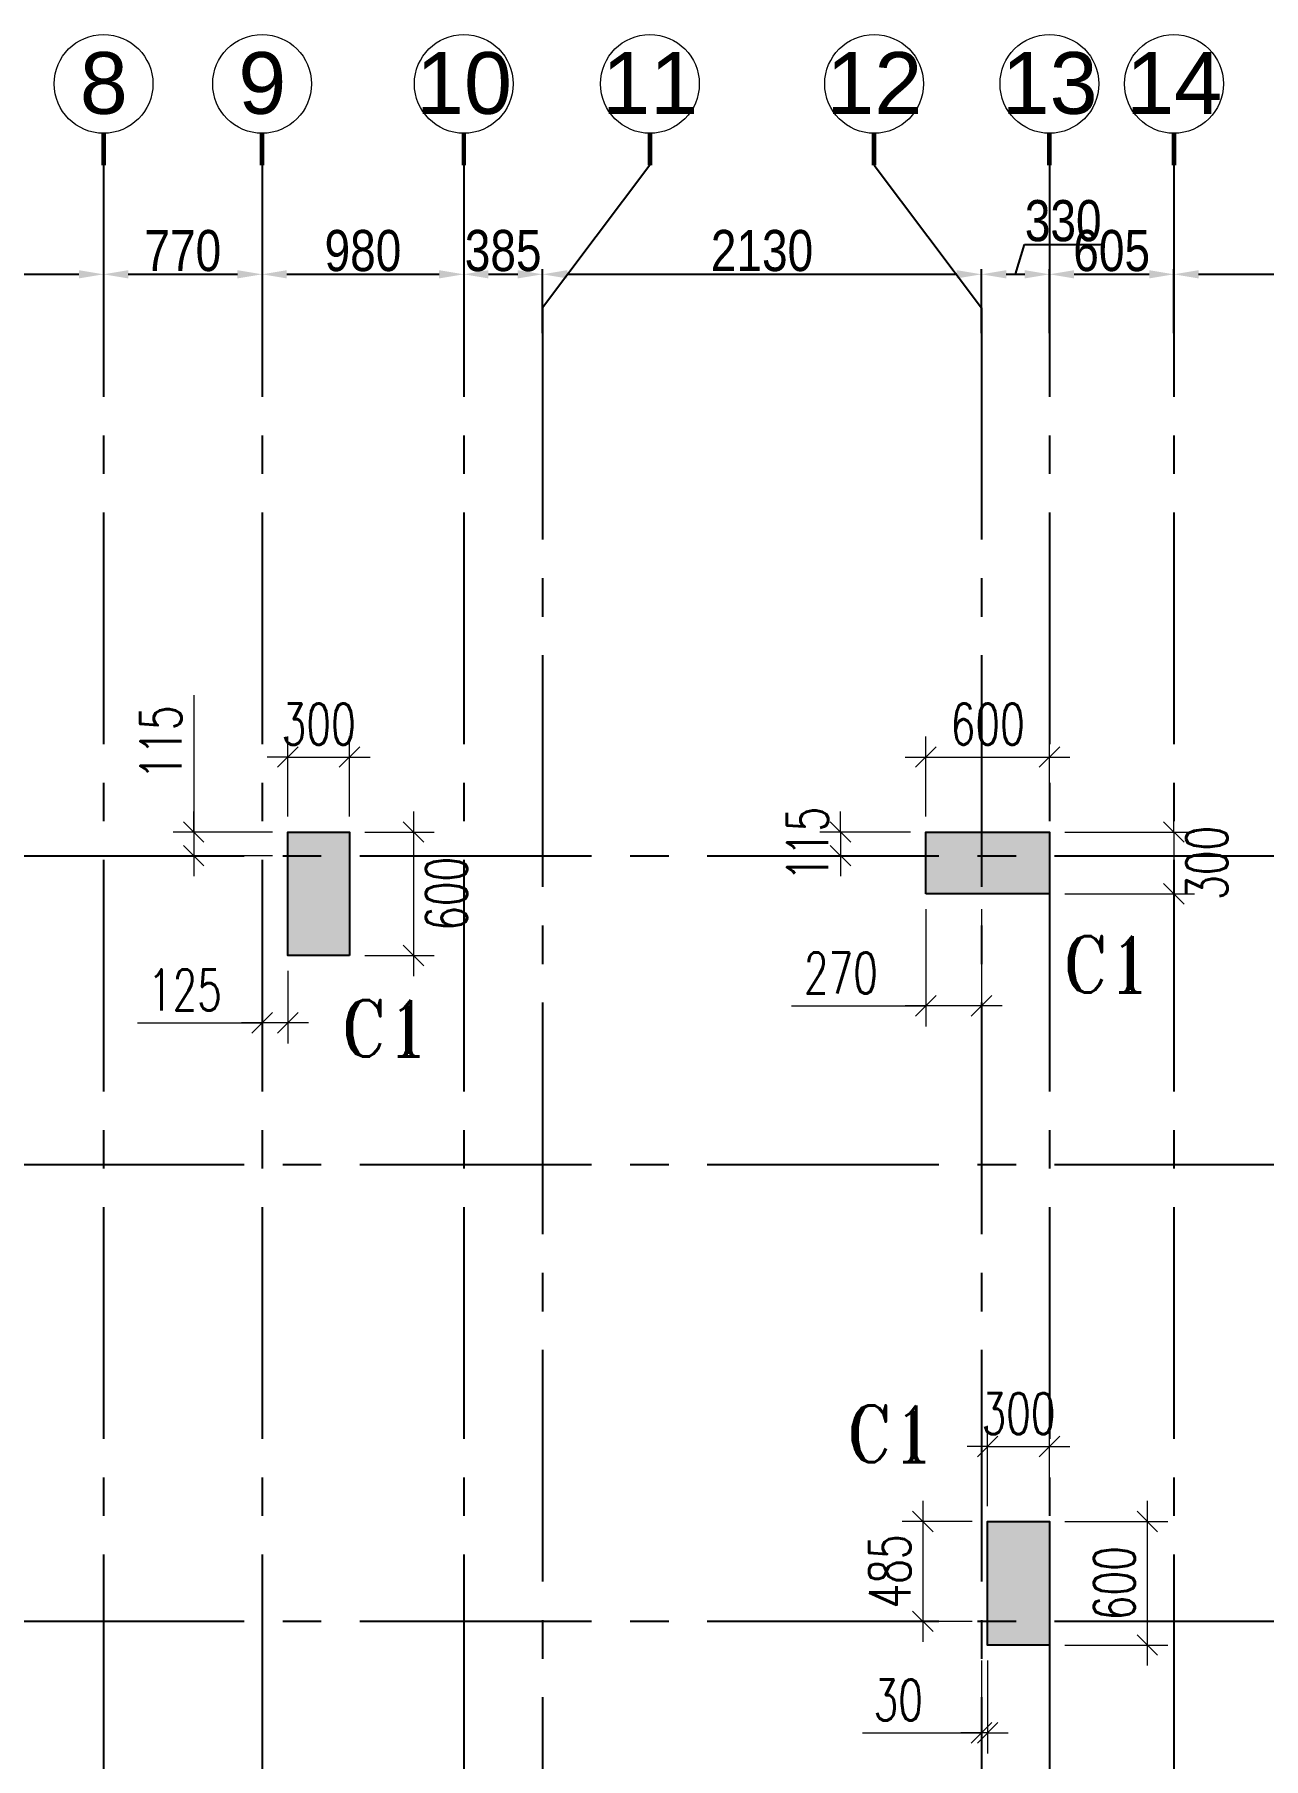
# Model space of a CAD drawing. Header units: millimetres. Extents: x 1123469 to 1752051, y -126924 to 196924.
# Drawn here: x 1379175 to 1385146, y -6975 to 1401 of the extents above; entities that cross this region are included whole.
import ezdxf
from ezdxf.enums import TextEntityAlignment as Align

# ---------------------------------------------------------------- set-up
doc = ezdxf.new("R2010")
doc.units = ezdxf.units.MM
doc.header["$LTSCALE"] = 500
doc.header["$MEASUREMENT"] = 0
doc.header["$PDMODE"] = 34
for name, pattern in [('CONTINOUS', [0]), ('DASHDOT', [1, 0.5, -0.25, 0, -0.25]), ('Site$0$CENTER2', [1.125, 0.75, -0.125, 0.125, -0.125])]:
    doc.linetypes.add(name, pattern=pattern)
doc.layers.get('Defpoints').update_dxf_attribs({"lineweight": 0})
for name, color, linetype, lineweight in [('COL. NO.', 1, 'DASHDOT', 15), ('CUT OUT', 1, 'Continuous', 13), ('dim-M', 1, 'Continuous', 15), ('GRID NO.', 7, 'Continuous', 20), ('TOWER COL HATCH', 253, 'Continuous', 20)]:
    doc.layers.add(name, color=color, linetype=linetype, lineweight=lineweight)
for name, color, linetype in [('GLASS', 5, 'Continuous'), ('GRID', 7, 'Continuous'), ('GRID DIM', 7, 'Continuous'), ('TOWER AREA COLUMN.', 6, 'Continuous')]:
    doc.layers.add(name, color=color, linetype=linetype)
doc.styles.add('2MM', font='romans.shx', dxfattribs={"width": 0.7})
doc.styles.add('D50', font='arial.ttf', dxfattribs={"width": 0.8})
doc.styles.add('ROMANT', font='romant__.ttf', dxfattribs={"width": 0.9, "height": 600})
doc.dimstyles.new('INNER DIM', dxfattribs={"dimtxt": 200, "dimasz": 120, "dimexe": 25, "dimexo": 25, "dimgap": 12, "dimtad": 1, "dimdec": 0, "dimrnd": 5, "dimzin": 0, "dimdsep": 46, "dimtxsty": 'D50', "dimcen": 0.09, "dimdle": 25, "dimclrt": 6, "dimadec": 0, "dimazin": 0, "dimtfac": 1, "dimtdec": 0, "dimtofl": 0, "dimtmove": 1, "dimatfit": 3, "dimfxl": 75, "dimtolj": 1, "dimtzin": 0, "dimarcsym": 0})
doc.dimstyles.new('RAJESH', dxfattribs={"dimtxt": 200, "dimasz": 180, "dimexe": 100, "dimexo": 250, "dimgap": 50, "dimtad": 2, "dimdec": 0, "dimzin": 1, "dimdsep": 46, "dimtxsty": '2MM', "dimblk": 'OBLIQUE', "dimcen": 0, "dimdle": 100, "dimclrd": 1, "dimclre": 1, "dimclrt": 3, "dimadec": 0, "dimazin": 0, "dimtfac": 1, "dimtdec": 0, "dimtix": 1, "dimtmove": 2, "dimatfit": 3, "dimfxl": 1, "dimtolj": 1, "dimlwd": -1, "dimarcsym": 0})

# ---------------------------------------------------------------- blocks, each defined once
blk = doc.blocks.new('GRID MARK')
at = {"layer": 'GRID NO.', "const_width": 50}
blk.add_lwpolyline([(0, -541), (0, -891)], dxfattribs=at)
at = {"layer": 'GRID NO.'}
blk.add_circle((0, 0), 541, dxfattribs=at)
at = {"layer": 'GRID NO.', "style": 'D50', "width": 0.8}
blk.add_attdef('Y1', text='', height=500, dxfattribs=at).set_placement((-33, -267), align=Align.CENTER)
blk = doc.blocks.new('*D13')
at = {"layer": 'Defpoints', "color": 0, "linetype": 'Continuous', "transparency": 16777216}
for p in [(1377910.6, 258710.6), (1379510.6, 258634.5), (1379510.6, 258393.3)]:
    blk.add_point(p, dxfattribs=at)
at = {"layer": 'GRID DIM', "color": 0, "linetype": 'Continuous', "lineweight": -2, "transparency": 16777216}
for p, q in [((1377910.6, 258685.6), (1377910.6, 258368.3)), ((1379510.6, 258609.5), (1379510.6, 258368.3))]:
    blk.add_line(p, q, dxfattribs=at)
at = {"layer": 'GRID DIM', "linetype": 'Continuous', "lineweight": -2, "transparency": 16777216}
blk.add_line((1378030.6, 258393.3), (1379390.6, 258393.3), dxfattribs=at)
at = {"layer": 'GRID DIM', "linetype": 'Continuous', "transparency": 16777216}
for points in [[(1378030.6, 258413.3), (1378030.6, 258373.3), (1377910.6, 258393.3)], [(1379390.6, 258413.3), (1379390.6, 258373.3), (1379510.6, 258393.3)]]:
    blk.add_solid(points, dxfattribs=at)
at = {"layer": 'GRID DIM', "linetype": 'Continuous', "transparency": 16777216, "insert": (1378710.6, 258507.4), "char_height": 200, "attachment_point": 5, "style": 'D50'}
blk.add_mtext('\\A1;1600', dxfattribs=at)
blk = doc.blocks.new('*D14')
at = {"layer": 'Defpoints', "color": 0, "linetype": 'Continuous', "transparency": 16777216}
for p in [(1379510.6, 258634.5), (1380280.6, 258634.5), (1380280.6, 258393.3)]:
    blk.add_point(p, dxfattribs=at)
at = {"layer": 'GRID DIM', "color": 0, "linetype": 'Continuous', "lineweight": -2, "transparency": 16777216}
for p, q in [((1379510.6, 258609.5), (1379510.6, 258368.3)), ((1380280.6, 258609.5), (1380280.6, 258368.3))]:
    blk.add_line(p, q, dxfattribs=at)
at = {"layer": 'GRID DIM', "linetype": 'Continuous', "lineweight": -2, "transparency": 16777216}
blk.add_line((1379630.6, 258393.3), (1380160.6, 258393.3), dxfattribs=at)
at = {"layer": 'GRID DIM', "linetype": 'Continuous', "transparency": 16777216}
for points in [[(1379630.6, 258413.3), (1379630.6, 258373.3), (1379510.6, 258393.3)], [(1380160.6, 258413.3), (1380160.6, 258373.3), (1380280.6, 258393.3)]]:
    blk.add_solid(points, dxfattribs=at)
at = {"layer": 'GRID DIM', "linetype": 'Continuous', "transparency": 16777216, "insert": (1379895.6, 258507.4), "char_height": 200, "attachment_point": 5, "style": 'D50'}
blk.add_mtext('\\A1;770', dxfattribs=at)
blk = doc.blocks.new('*D15')
at = {"layer": 'Defpoints', "color": 0, "linetype": 'Continuous', "transparency": 16777216}
for p in [(1381260.6, 258716.7), (1380280.6, 258634.5), (1381260.6, 258393.3)]:
    blk.add_point(p, dxfattribs=at)
at = {"layer": 'GRID DIM', "color": 0, "linetype": 'Continuous', "lineweight": -2, "transparency": 16777216}
for p, q in [((1381260.6, 258691.7), (1381260.6, 258368.3)), ((1380280.6, 258609.5), (1380280.6, 258368.3))]:
    blk.add_line(p, q, dxfattribs=at)
at = {"layer": 'GRID DIM', "linetype": 'Continuous', "lineweight": -2, "transparency": 16777216}
blk.add_line((1380400.6, 258393.3), (1381140.6, 258393.3), dxfattribs=at)
at = {"layer": 'GRID DIM', "linetype": 'Continuous', "transparency": 16777216}
for points in [[(1380400.6, 258413.3), (1380400.6, 258373.3), (1380280.6, 258393.3)], [(1381140.6, 258413.3), (1381140.6, 258373.3), (1381260.6, 258393.3)]]:
    blk.add_solid(points, dxfattribs=at)
at = {"layer": 'GRID DIM', "linetype": 'Continuous', "transparency": 16777216, "insert": (1380770.6, 258507.4), "char_height": 200, "attachment_point": 5, "style": 'D50'}
blk.add_mtext('\\A1;980', dxfattribs=at)
blk = doc.blocks.new('*D16')
at = {"layer": 'Defpoints', "color": 0, "linetype": 'Continuous', "transparency": 16777216}
for p in [(1381260.6, 258716.7), (1381643.1, 258393.3), (1381643.1, 258082.3)]:
    blk.add_point(p, dxfattribs=at)
at = {"layer": 'GRID DIM', "color": 0, "linetype": 'Continuous', "lineweight": -2, "transparency": 16777216}
for p, q in [((1381260.6, 258691.7), (1381260.6, 258368.3)), ((1381643.1, 258107.3), (1381643.1, 258418.3))]:
    blk.add_line(p, q, dxfattribs=at)
at = {"layer": 'GRID DIM', "linetype": 'Continuous', "lineweight": -2, "transparency": 16777216}
blk.add_line((1381380.6, 258393.3), (1381523.1, 258393.3), dxfattribs=at)
at = {"layer": 'GRID DIM', "linetype": 'Continuous', "transparency": 16777216}
for points in [[(1381380.6, 258413.3), (1381380.6, 258373.3), (1381260.6, 258393.3)], [(1381523.1, 258413.3), (1381523.1, 258373.3), (1381643.1, 258393.3)]]:
    blk.add_solid(points, dxfattribs=at)
at = {"layer": 'GRID DIM', "linetype": 'Continuous', "transparency": 16777216, "insert": (1381451.9, 258507.5), "char_height": 200, "attachment_point": 5, "style": 'D50'}
blk.add_mtext('\\A1;385', dxfattribs=at)
blk = doc.blocks.new('*D17')
at = {"layer": 'Defpoints', "color": 0, "linetype": 'Continuous', "transparency": 16777216}
for p in [(1383775.6, 258393.3), (1381643.1, 258082.3), (1383775.6, 258082.3)]:
    blk.add_point(p, dxfattribs=at)
at = {"layer": 'GRID DIM', "color": 0, "linetype": 'Continuous', "lineweight": -2, "transparency": 16777216}
for p, q in [((1381643.1, 258107.3), (1381643.1, 258418.3)), ((1383775.6, 258107.3), (1383775.6, 258418.3))]:
    blk.add_line(p, q, dxfattribs=at)
at = {"layer": 'GRID DIM', "linetype": 'Continuous', "lineweight": -2, "transparency": 16777216}
blk.add_line((1381763.1, 258393.3), (1383655.6, 258393.3), dxfattribs=at)
at = {"layer": 'GRID DIM', "linetype": 'Continuous', "transparency": 16777216}
for points in [[(1381763.1, 258413.3), (1381763.1, 258373.3), (1381643.1, 258393.3)], [(1383655.6, 258413.3), (1383655.6, 258373.3), (1383775.6, 258393.3)]]:
    blk.add_solid(points, dxfattribs=at)
at = {"layer": 'GRID DIM', "linetype": 'Continuous', "transparency": 16777216, "insert": (1382709.4, 258507.5), "char_height": 200, "attachment_point": 5, "style": 'D50'}
blk.add_mtext('\\A1;2130', dxfattribs=at)
blk = doc.blocks.new('*D18')
at = {"layer": 'Defpoints', "color": 0, "linetype": 'Continuous', "transparency": 16777216}
for p in [(1384105.6, 258393.3), (1383775.6, 258082.3), (1384105.6, 258082.3)]:
    blk.add_point(p, dxfattribs=at)
at = {"layer": 'GRID DIM', "linetype": 'Continuous', "lineweight": -2, "transparency": 16777216}
for p, q in [((1383940.6, 258393.3), (1383984.2, 258538.5)), ((1383984.2, 258538.5), (1384361, 258538.5)), ((1383895.6, 258393.3), (1383985.6, 258393.3))]:
    blk.add_line(p, q, dxfattribs=at)
at = {"layer": 'GRID DIM', "color": 0, "linetype": 'Continuous', "lineweight": -2, "transparency": 16777216}
for p, q in [((1383775.6, 258107.3), (1383775.6, 258418.3)), ((1384105.6, 258107.3), (1384105.6, 258418.3))]:
    blk.add_line(p, q, dxfattribs=at)
at = {"layer": 'GRID DIM', "linetype": 'Continuous', "transparency": 16777216}
for points in [[(1383895.6, 258413.3), (1383895.6, 258373.3), (1383775.6, 258393.3)], [(1383985.6, 258413.3), (1383985.6, 258373.3), (1384105.6, 258393.3)]]:
    blk.add_solid(points, dxfattribs=at)
at = {"layer": 'GRID DIM', "linetype": 'Continuous', "transparency": 16777216, "insert": (1384172.6, 258652.6), "char_height": 200, "attachment_point": 5, "style": 'D50'}
blk.add_mtext('\\A1;330', dxfattribs=at)
blk = doc.blocks.new('*D19')
at = {"layer": 'Defpoints', "color": 0, "linetype": 'Continuous', "transparency": 16777216}
for p in [(1384710.6, 258393.3), (1384105.6, 258082.3), (1384710.6, 258082.3)]:
    blk.add_point(p, dxfattribs=at)
at = {"layer": 'GRID DIM', "color": 0, "linetype": 'Continuous', "lineweight": -2, "transparency": 16777216}
for p, q in [((1384105.6, 258107.3), (1384105.6, 258418.3)), ((1384710.6, 258107.3), (1384710.6, 258418.3))]:
    blk.add_line(p, q, dxfattribs=at)
at = {"layer": 'GRID DIM', "linetype": 'Continuous', "lineweight": -2, "transparency": 16777216}
blk.add_line((1384225.6, 258393.3), (1384590.6, 258393.3), dxfattribs=at)
at = {"layer": 'GRID DIM', "linetype": 'Continuous', "transparency": 16777216}
for points in [[(1384225.6, 258413.3), (1384225.6, 258373.3), (1384105.6, 258393.3)], [(1384590.6, 258413.3), (1384590.6, 258373.3), (1384710.6, 258393.3)]]:
    blk.add_solid(points, dxfattribs=at)
at = {"layer": 'GRID DIM', "linetype": 'Continuous', "transparency": 16777216, "insert": (1384408.1, 258507.4), "char_height": 200, "attachment_point": 5, "style": 'D50'}
blk.add_mtext('\\A1;605', dxfattribs=at)
blk = doc.blocks.new('*D20')
at = {"layer": 'Defpoints', "color": 0, "linetype": 'Continuous', "transparency": 16777216}
for p in [(1386210.6, 258393.3), (1384710.6, 258082.3), (1386210.6, 258155.3)]:
    blk.add_point(p, dxfattribs=at)
at = {"layer": 'GRID DIM', "color": 0, "linetype": 'Continuous', "lineweight": -2, "transparency": 16777216}
for p, q in [((1384710.6, 258107.3), (1384710.6, 258418.3)), ((1386210.6, 258180.3), (1386210.6, 258418.3))]:
    blk.add_line(p, q, dxfattribs=at)
at = {"layer": 'GRID DIM', "linetype": 'Continuous', "lineweight": -2, "transparency": 16777216}
blk.add_line((1384830.6, 258393.3), (1386090.6, 258393.3), dxfattribs=at)
at = {"layer": 'GRID DIM', "linetype": 'Continuous', "transparency": 16777216}
for points in [[(1384830.6, 258413.3), (1384830.6, 258373.3), (1384710.6, 258393.3)], [(1386090.6, 258413.3), (1386090.6, 258373.3), (1386210.6, 258393.3)]]:
    blk.add_solid(points, dxfattribs=at)
at = {"layer": 'GRID DIM', "linetype": 'Continuous', "transparency": 16777216, "insert": (1385460.6, 258507.4), "char_height": 200, "attachment_point": 5, "style": 'D50'}
blk.add_mtext('\\A1;1500', dxfattribs=at)
blk = doc.blocks.new('3tgra')
at = {"layer": 'TOWER COL HATCH'}
h = blk.add_hatch(color=253, dxfattribs=at)
h.dxf.hatch_style = 1
h.paths.add_polyline_path([(1380705.6, 94541.6), (1380405.6, 94541.6), (1380405.6, 95141.6), (1380705.6, 95141.6)])
h = blk.add_hatch(color=253, dxfattribs=at)
h.dxf.hatch_style = 1
h.paths.add_polyline_path([(1383505.6, 94841.6), (1383505.6, 95141.6), (1384105.6, 95141.6), (1384105.6, 94841.6)])
h = blk.add_hatch(color=253, dxfattribs=at)
h.dxf.hatch_style = 1
h.paths.add_polyline_path([(1384105.6, 91191.6), (1383805.6, 91191.6), (1383805.6, 91791.6), (1384105.6, 91791.6)])
at = {"layer": 'TOWER AREA COLUMN.', "color": 4}
for points in [[(1380705.6, 94541.6), (1380405.6, 94541.6), (1380405.6, 95141.6), (1380705.6, 95141.6)], [(1383505.6, 94841.6), (1383505.6, 95141.6), (1384105.6, 95141.6), (1384105.6, 94841.6)], [(1384105.6, 91191.6), (1383805.6, 91191.6), (1383805.6, 91791.6), (1384105.6, 91791.6)]]:
    blk.add_lwpolyline(points, close=True, dxfattribs=at)
blk = doc.blocks.new('_Oblique')
at = {"color": 0, "linetype": 'ByBlock', "lineweight": -2}
blk.add_line((-0.5, -0.5), (0.5, 0.5), dxfattribs=at)
blk = doc.blocks.new('*D1599')
at = {"layer": 'Defpoints', "color": 0, "ltscale": 100, "transparency": 16777216}
for p in [(1380705.6, 95506), (1380405.6, 95141.6), (1380705.6, 95141.6)]:
    blk.add_point(p, dxfattribs=at)
at = {"layer": 'dim-M', "color": 1, "lineweight": -2, "ltscale": 100, "transparency": 16777216}
for p, q in [((1380405.6, 95216.6), (1380405.6, 95606)), ((1380705.6, 95216.6), (1380705.6, 95606))]:
    blk.add_line(p, q, dxfattribs=at)
at = {"layer": 'dim-M', "color": 1, "ltscale": 100, "transparency": 16777216}
for p, q in [((1380405.6, 95506), (1380305.6, 95506)), ((1380405.6, 95506), (1380705.6, 95506)), ((1380705.6, 95506), (1380805.6, 95506))]:
    blk.add_line(p, q, dxfattribs=at)
at = {"layer": 'dim-M', "color": 1, "ltscale": 100, "transparency": 16777216, "xscale": 100, "yscale": 100, "zscale": 100}
blk.add_blockref('_Oblique', (1380405.6, 95506), dxfattribs=at)
at = {"layer": 'dim-M', "color": 1, "ltscale": 100, "transparency": 16777216, "xscale": 100, "yscale": 100, "zscale": 100, "rotation": 180}
blk.add_blockref('_Oblique', (1380705.6, 95506), dxfattribs=at)
at = {"layer": 'dim-M', "color": 3, "ltscale": 100, "transparency": 16777216, "insert": (1380555.6, 95666), "char_height": 200, "attachment_point": 5, "style": '2MM'}
blk.add_mtext('\\A1;300', dxfattribs=at)
blk = doc.blocks.new('*D1600')
at = {"layer": 'Defpoints', "color": 0, "ltscale": 100, "transparency": 16777216}
for p in [(1380705.6, 95141.6), (1380705.6, 94541.6), (1381016.3, 94541.6)]:
    blk.add_point(p, dxfattribs=at)
at = {"layer": 'dim-M', "color": 1, "ltscale": 100, "transparency": 16777216}
blk.add_line((1381016.3, 95241.6), (1381016.3, 94441.6), dxfattribs=at)
at = {"layer": 'dim-M', "color": 1, "lineweight": -2, "ltscale": 100, "transparency": 16777216}
for p, q in [((1380780.6, 95141.6), (1381116.3, 95141.6)), ((1380780.6, 94541.6), (1381116.3, 94541.6))]:
    blk.add_line(p, q, dxfattribs=at)
at = {"layer": 'dim-M', "color": 1, "ltscale": 100, "transparency": 16777216, "xscale": 100, "yscale": 100, "zscale": 100}
for p, rotation in [((1381016.3, 95141.6), 90), ((1381016.3, 94541.6), 270)]:
    blk.add_blockref('_Oblique', p, dxfattribs=dict(at, rotation=rotation))
at = {"layer": 'dim-M', "color": 3, "ltscale": 100, "transparency": 16777216, "insert": (1381176.3, 94841.6), "char_height": 200, "attachment_point": 5, "rotation": 90, "style": '2MM'}
blk.add_mtext('\\A1;600', dxfattribs=at)
blk = doc.blocks.new('*D1601')
at = {"layer": 'Defpoints', "color": 0, "ltscale": 100, "transparency": 16777216}
for p in [(1380405.6, 95141.6), (1379948.5, 95026.6), (1380405.6, 95026.6)]:
    blk.add_point(p, dxfattribs=at)
at = {"layer": 'dim-M', "color": 1, "ltscale": 100, "transparency": 16777216}
for p, q in [((1379948.5, 95806.7), (1379948.5, 95141.6)), ((1379948.5, 95141.6), (1379948.5, 95241.6)), ((1379948.5, 95141.6), (1379948.5, 95026.6)), ((1379948.5, 95141.6), (1379948.5, 95026.6)), ((1379948.5, 95026.6), (1379948.5, 94926.6))]:
    blk.add_line(p, q, dxfattribs=at)
at = {"layer": 'dim-M', "color": 1, "lineweight": -2, "ltscale": 100, "transparency": 16777216}
for p, q in [((1380330.6, 95141.6), (1379848.5, 95141.6)), ((1380330.6, 95026.6), (1379848.5, 95026.6))]:
    blk.add_line(p, q, dxfattribs=at)
at = {"layer": 'dim-M', "color": 1, "ltscale": 100, "transparency": 16777216, "xscale": 100, "yscale": 100, "zscale": 100}
for p, rotation in [((1379948.5, 95141.6), 270), ((1379948.5, 95026.6), 90)]:
    blk.add_blockref('_Oblique', p, dxfattribs=dict(at, rotation=rotation))
at = {"layer": 'dim-M', "color": 3, "ltscale": 100, "transparency": 16777216, "insert": (1379788.5, 95576.7), "char_height": 200, "attachment_point": 5, "rotation": 90, "style": '2MM'}
blk.add_mtext('\\A1;115', dxfattribs=at)
blk = doc.blocks.new('*D1602')
at = {"layer": 'Defpoints', "color": 0, "ltscale": 100, "transparency": 16777216}
for p in [(1380280.6, 94541.6), (1380405.6, 94541.6), (1380280.6, 94214.5)]:
    blk.add_point(p, dxfattribs=at)
at = {"layer": 'dim-M', "color": 1, "lineweight": -2, "ltscale": 100, "transparency": 16777216}
for p, q in [((1380280.6, 94466.6), (1380280.6, 94114.5)), ((1380405.6, 94466.6), (1380405.6, 94114.5))]:
    blk.add_line(p, q, dxfattribs=at)
at = {"layer": 'dim-M', "color": 1, "ltscale": 100, "transparency": 16777216}
for p, q in [((1379675.6, 94214.5), (1380280.6, 94214.5)), ((1380505.6, 94214.5), (1380180.6, 94214.5))]:
    blk.add_line(p, q, dxfattribs=at)
at = {"layer": 'dim-M', "color": 1, "ltscale": 100, "transparency": 16777216, "xscale": 100, "yscale": 100, "zscale": 100, "rotation": 180}
blk.add_blockref('_Oblique', (1380280.6, 94214.5), dxfattribs=at)
at = {"layer": 'dim-M', "color": 1, "ltscale": 100, "transparency": 16777216, "xscale": 100, "yscale": 100, "zscale": 100}
blk.add_blockref('_Oblique', (1380405.6, 94214.5), dxfattribs=at)
at = {"layer": 'dim-M', "color": 3, "ltscale": 100, "transparency": 16777216, "insert": (1379905.6, 94374.5), "char_height": 200, "attachment_point": 5, "style": '2MM'}
blk.add_mtext('\\A1;125', dxfattribs=at)
blk = doc.blocks.new('*D1603')
at = {"layer": 'Defpoints', "color": 0, "ltscale": 100, "transparency": 16777216}
for p in [(1384105.6, 95506), (1383505.6, 95141.6), (1384105.6, 95141.6)]:
    blk.add_point(p, dxfattribs=at)
at = {"layer": 'dim-M', "color": 1, "lineweight": -2, "ltscale": 100, "transparency": 16777216}
for p, q in [((1383505.6, 95216.6), (1383505.6, 95606)), ((1384105.6, 95216.6), (1384105.6, 95606))]:
    blk.add_line(p, q, dxfattribs=at)
at = {"layer": 'dim-M', "color": 1, "ltscale": 100, "transparency": 16777216}
blk.add_line((1383405.6, 95506), (1384205.6, 95506), dxfattribs=at)
at = {"layer": 'dim-M', "color": 1, "ltscale": 100, "transparency": 16777216, "xscale": 100, "yscale": 100, "zscale": 100, "rotation": 180}
blk.add_blockref('_Oblique', (1383505.6, 95506), dxfattribs=at)
at = {"layer": 'dim-M', "color": 1, "ltscale": 100, "transparency": 16777216, "xscale": 100, "yscale": 100, "zscale": 100}
blk.add_blockref('_Oblique', (1384105.6, 95506), dxfattribs=at)
at = {"layer": 'dim-M', "color": 3, "ltscale": 100, "transparency": 16777216, "insert": (1383805.6, 95666), "char_height": 200, "attachment_point": 5, "style": '2MM'}
blk.add_mtext('\\A1;600', dxfattribs=at)
blk = doc.blocks.new('*D1604')
at = {"layer": 'Defpoints', "color": 0, "ltscale": 100, "transparency": 16777216}
for p in [(1384105.6, 95141.6), (1384105.6, 94841.6), (1384710.6, 94841.6)]:
    blk.add_point(p, dxfattribs=at)
at = {"layer": 'dim-M', "color": 1, "ltscale": 100, "transparency": 16777216}
for p, q in [((1384710.6, 95141.6), (1384710.6, 95241.6)), ((1384710.6, 95141.6), (1384710.6, 94841.6)), ((1384710.6, 94841.6), (1384710.6, 94741.6))]:
    blk.add_line(p, q, dxfattribs=at)
at = {"layer": 'dim-M', "color": 1, "lineweight": -2, "ltscale": 100, "transparency": 16777216}
for p, q in [((1384180.6, 95141.6), (1384810.6, 95141.6)), ((1384180.6, 94841.6), (1384810.6, 94841.6))]:
    blk.add_line(p, q, dxfattribs=at)
at = {"layer": 'dim-M', "color": 1, "ltscale": 100, "transparency": 16777216, "xscale": 100, "yscale": 100, "zscale": 100}
for p, rotation in [((1384710.6, 95141.6), 270), ((1384710.6, 94841.6), 90)]:
    blk.add_blockref('_Oblique', p, dxfattribs=dict(at, rotation=rotation))
at = {"layer": 'dim-M', "color": 3, "ltscale": 100, "transparency": 16777216, "insert": (1384870.6, 94991.6), "char_height": 200, "attachment_point": 5, "rotation": 90, "style": '2MM'}
blk.add_mtext('\\A1;300', dxfattribs=at)
blk = doc.blocks.new('*D1605')
at = {"layer": 'Defpoints', "color": 0, "ltscale": 100, "transparency": 16777216}
for p in [(1383505.6, 95141.6), (1383090.1, 95026.6), (1383505.6, 95026.6)]:
    blk.add_point(p, dxfattribs=at)
at = {"layer": 'dim-M', "color": 1, "ltscale": 100, "transparency": 16777216}
for p, q in [((1383090.1, 95141.6), (1383090.1, 95241.6)), ((1383090.1, 95141.6), (1383090.1, 95026.6)), ((1383090.1, 95026.6), (1383090.1, 94926.6))]:
    blk.add_line(p, q, dxfattribs=at)
at = {"layer": 'dim-M', "color": 1, "lineweight": -2, "ltscale": 100, "transparency": 16777216}
for p, q in [((1383430.6, 95141.6), (1382990.1, 95141.6)), ((1383430.6, 95026.6), (1382990.1, 95026.6))]:
    blk.add_line(p, q, dxfattribs=at)
at = {"layer": 'dim-M', "color": 1, "ltscale": 100, "transparency": 16777216, "xscale": 100, "yscale": 100, "zscale": 100}
for p, rotation in [((1383090.1, 95141.6), 270), ((1383090.1, 95026.6), 90)]:
    blk.add_blockref('_Oblique', p, dxfattribs=dict(at, rotation=rotation))
at = {"layer": 'dim-M', "color": 3, "ltscale": 100, "transparency": 16777216, "insert": (1382930.1, 95084.1), "char_height": 200, "attachment_point": 5, "rotation": 90, "style": '2MM'}
blk.add_mtext('\\A1;115', dxfattribs=at)
blk = doc.blocks.new('*D1606')
at = {"layer": 'Defpoints', "color": 0, "ltscale": 100, "transparency": 16777216}
for p in [(1383505.6, 94841.6), (1383775.6, 94841.6), (1383505.6, 94296.6)]:
    blk.add_point(p, dxfattribs=at)
at = {"layer": 'dim-M', "color": 1, "lineweight": -2, "ltscale": 100, "transparency": 16777216}
for p, q in [((1383505.6, 94766.6), (1383505.6, 94196.6)), ((1383775.6, 94766.6), (1383775.6, 94196.6))]:
    blk.add_line(p, q, dxfattribs=at)
at = {"layer": 'dim-M', "color": 1, "ltscale": 100, "transparency": 16777216}
for p, q in [((1382852.5, 94296.6), (1383505.6, 94296.6)), ((1383875.6, 94296.6), (1383405.6, 94296.6))]:
    blk.add_line(p, q, dxfattribs=at)
at = {"layer": 'dim-M', "color": 1, "ltscale": 100, "transparency": 16777216, "xscale": 100, "yscale": 100, "zscale": 100, "rotation": 180}
blk.add_blockref('_Oblique', (1383505.6, 94296.6), dxfattribs=at)
at = {"layer": 'dim-M', "color": 1, "ltscale": 100, "transparency": 16777216, "xscale": 100, "yscale": 100, "zscale": 100}
blk.add_blockref('_Oblique', (1383775.6, 94296.6), dxfattribs=at)
at = {"layer": 'dim-M', "color": 3, "ltscale": 100, "transparency": 16777216, "insert": (1383092.5, 94456.6), "char_height": 200, "attachment_point": 5, "style": '2MM'}
blk.add_mtext('\\A1;270', dxfattribs=at)
blk = doc.blocks.new('*D1632')
at = {"layer": 'Defpoints', "color": 0, "ltscale": 100, "transparency": 16777216}
for p in [(1384105.6, 92156), (1383805.6, 91791.6), (1384105.6, 91791.6)]:
    blk.add_point(p, dxfattribs=at)
at = {"layer": 'dim-M', "color": 1, "lineweight": -2, "ltscale": 100, "transparency": 16777216}
for p, q in [((1383805.6, 91866.6), (1383805.6, 92256)), ((1384105.6, 91866.6), (1384105.6, 92256))]:
    blk.add_line(p, q, dxfattribs=at)
at = {"layer": 'dim-M', "color": 1, "ltscale": 100, "transparency": 16777216}
for p, q in [((1383805.6, 92156), (1383705.6, 92156)), ((1383805.6, 92156), (1384105.6, 92156)), ((1384105.6, 92156), (1384205.6, 92156))]:
    blk.add_line(p, q, dxfattribs=at)
at = {"layer": 'dim-M', "color": 1, "ltscale": 100, "transparency": 16777216, "xscale": 100, "yscale": 100, "zscale": 100}
blk.add_blockref('_Oblique', (1383805.6, 92156), dxfattribs=at)
at = {"layer": 'dim-M', "color": 1, "ltscale": 100, "transparency": 16777216, "xscale": 100, "yscale": 100, "zscale": 100, "rotation": 180}
blk.add_blockref('_Oblique', (1384105.6, 92156), dxfattribs=at)
at = {"layer": 'dim-M', "color": 3, "ltscale": 100, "transparency": 16777216, "insert": (1383955.6, 92316), "char_height": 200, "attachment_point": 5, "style": '2MM'}
blk.add_mtext('\\A1;300', dxfattribs=at)
blk = doc.blocks.new('*D1633')
at = {"layer": 'Defpoints', "color": 0, "ltscale": 100, "transparency": 16777216}
for p in [(1384105.6, 91791.6), (1384105.6, 91191.6), (1384581.3, 91191.6)]:
    blk.add_point(p, dxfattribs=at)
at = {"layer": 'dim-M', "color": 1, "ltscale": 100, "transparency": 16777216}
blk.add_line((1384581.3, 91891.6), (1384581.3, 91091.6), dxfattribs=at)
at = {"layer": 'dim-M', "color": 1, "lineweight": -2, "ltscale": 100, "transparency": 16777216}
for p, q in [((1384180.6, 91791.6), (1384681.3, 91791.6)), ((1384180.6, 91191.6), (1384681.3, 91191.6))]:
    blk.add_line(p, q, dxfattribs=at)
at = {"layer": 'dim-M', "color": 1, "ltscale": 100, "transparency": 16777216, "xscale": 100, "yscale": 100, "zscale": 100}
for p, rotation in [((1384581.3, 91791.6), 90), ((1384581.3, 91191.6), 270)]:
    blk.add_blockref('_Oblique', p, dxfattribs=dict(at, rotation=rotation))
at = {"layer": 'dim-M', "color": 3, "ltscale": 100, "transparency": 16777216, "insert": (1384421.3, 91491.6), "char_height": 200, "attachment_point": 5, "rotation": 90, "style": '2MM'}
blk.add_mtext('\\A1;600', dxfattribs=at)
blk = doc.blocks.new('*D1634')
at = {"layer": 'Defpoints', "color": 0, "ltscale": 100, "transparency": 16777216}
for p in [(1383805.6, 91791.6), (1383490.1, 91306.7), (1383805.6, 91306.7)]:
    blk.add_point(p, dxfattribs=at)
at = {"layer": 'dim-M', "color": 1, "ltscale": 100, "transparency": 16777216}
blk.add_line((1383490.1, 91891.6), (1383490.1, 91206.7), dxfattribs=at)
at = {"layer": 'dim-M', "color": 1, "lineweight": -2, "ltscale": 100, "transparency": 16777216}
for p, q in [((1383730.6, 91791.6), (1383390.1, 91791.6)), ((1383730.6, 91306.7), (1383390.1, 91306.7))]:
    blk.add_line(p, q, dxfattribs=at)
at = {"layer": 'dim-M', "color": 1, "ltscale": 100, "transparency": 16777216, "xscale": 100, "yscale": 100, "zscale": 100}
for p, rotation in [((1383490.1, 91791.6), 90), ((1383490.1, 91306.7), 270)]:
    blk.add_blockref('_Oblique', p, dxfattribs=dict(at, rotation=rotation))
at = {"layer": 'dim-M', "color": 3, "ltscale": 100, "transparency": 16777216, "insert": (1383330.1, 91549.2), "char_height": 200, "attachment_point": 5, "rotation": 90, "style": '2MM'}
blk.add_mtext('\\A1;485', dxfattribs=at)
blk = doc.blocks.new('*D1635')
at = {"layer": 'Defpoints', "color": 0, "ltscale": 100, "transparency": 16777216}
for p in [(1383775.6, 91191.6), (1383805.6, 91191.6), (1383775.6, 90764.5)]:
    blk.add_point(p, dxfattribs=at)
at = {"layer": 'dim-M', "color": 1, "lineweight": -2, "ltscale": 100, "transparency": 16777216}
for p, q in [((1383775.6, 91116.6), (1383775.6, 90664.5)), ((1383805.6, 91116.6), (1383805.6, 90664.5))]:
    blk.add_line(p, q, dxfattribs=at)
at = {"layer": 'dim-M', "color": 1, "ltscale": 100, "transparency": 16777216}
for p, q in [((1383198, 90764.5), (1383775.6, 90764.5)), ((1383775.6, 90764.5), (1383675.6, 90764.5)), ((1383805.6, 90764.5), (1383775.6, 90764.5)), ((1383805.6, 90764.5), (1383775.6, 90764.5)), ((1383805.6, 90764.5), (1383905.6, 90764.5))]:
    blk.add_line(p, q, dxfattribs=at)
at = {"layer": 'dim-M', "color": 1, "ltscale": 100, "transparency": 16777216, "xscale": 100, "yscale": 100, "zscale": 100}
blk.add_blockref('_Oblique', (1383775.6, 90764.5), dxfattribs=at)
at = {"layer": 'dim-M', "color": 1, "ltscale": 100, "transparency": 16777216, "xscale": 100, "yscale": 100, "zscale": 100, "rotation": 180}
blk.add_blockref('_Oblique', (1383805.6, 90764.5), dxfattribs=at)
at = {"layer": 'dim-M', "color": 3, "ltscale": 100, "transparency": 16777216, "insert": (1383371.4, 90924.5), "char_height": 200, "attachment_point": 5, "style": '2MM'}
blk.add_mtext('\\A1;30', dxfattribs=at)
blk = doc.blocks.new('EEE')
at = {"layer": 'GRID', "color": 16, "linetype": 'Site$0$CENTER2', "ltscale": 3}
for points in [[(1379510.6, 258923.2), (1379510.6, 223711.9)], [(1380280.6, 258923.2), (1380280.6, 223711.9)], [(1381260.6, 258923.2), (1381260.6, 223711.9)], [(1382164.8, 258923.2), (1381643.1, 258229.8), (1381643.1, 223711.9)], [(1383253.9, 258923.2), (1383775.6, 258229.8), (1383775.6, 223711.9)], [(1384105.6, 258923.2), (1384105.6, 223711.9)], [(1384710.6, 258923.2), (1384710.6, 223711.9)], [(1363880.9, 255568.6), (1442964.5, 255568.6)], [(1363880.9, 254068.6), (1442964.5, 254068.6)], [(1363880.9, 251848.8), (1442964.5, 251848.8)]]:
    blk.add_lwpolyline(points, dxfattribs=at)
at = {"layer": 'GRID NO.'}
ref = blk.add_blockref('GRID MARK', (1379510.6, 259318.5), dxfattribs=dict(at, xscale=0.4435200000032785, yscale=0.4435200000032785, zscale=0.4435200000032785))
ref.add_attrib('Y1', '8', dxfattribs={"height": 300, "style": 'D50'}).set_placement((1379511.7, 259172.9), align=Align.CENTER)
ref = blk.add_blockref('GRID MARK', (1380280.6, 259318.5), dxfattribs=dict(at, xscale=0.4435200000032785, yscale=0.4435200000032785, zscale=0.4435200000032785))
ref.add_attrib('Y1', '9', dxfattribs={"height": 300, "style": 'D50'}).set_placement((1380281.7, 259172.9), align=Align.CENTER)
ref = blk.add_blockref('GRID MARK', (1381260.6, 259318.5), dxfattribs=dict(at, xscale=0.4435200000032785, yscale=0.4435200000032785, zscale=0.4435200000032785))
ref.add_attrib('Y1', '10', dxfattribs={"height": 300, "style": 'D50'}).set_placement((1381261.7, 259172.9), align=Align.CENTER)
ref = blk.add_blockref('GRID MARK', (1382164.8, 259318.5), dxfattribs=dict(at, xscale=0.4435200000032785, yscale=0.4435200000032785, zscale=0.4435200000032785))
ref.add_attrib('Y1', '11', dxfattribs={"height": 300, "style": 'D50'}).set_placement((1382165.9, 259172.9), align=Align.CENTER)
ref = blk.add_blockref('GRID MARK', (1383253.9, 259318.5), dxfattribs=dict(at, xscale=0.4435200000032785, yscale=0.4435200000032785, zscale=0.4435200000032785))
ref.add_attrib('Y1', '12', dxfattribs={"height": 300, "style": 'D50'}).set_placement((1383255, 259172.9), align=Align.CENTER)
ref = blk.add_blockref('GRID MARK', (1384105.6, 259318.5), dxfattribs=dict(at, xscale=0.4435200000032785, yscale=0.4435200000032785, zscale=0.4435200000032785))
ref.add_attrib('Y1', '13', dxfattribs={"height": 300, "style": 'D50'}).set_placement((1384106.7, 259172.9), align=Align.CENTER)
ref = blk.add_blockref('GRID MARK', (1384710.6, 259318.5), dxfattribs=dict(at, xscale=0.4435200000032785, yscale=0.4435200000032785, zscale=0.4435200000032785))
ref.add_attrib('Y1', '14', dxfattribs={"height": 300, "style": 'D50'}).set_placement((1384711.7, 259172.9), align=Align.CENTER)
at = {"layer": 'GRID DIM', "color": 0, "linetype": 'Continuous'}
for base, p1, p2, picture, middle in [((1384105.6, 258393.3), (1383775.6, 258082.3), (1384105.6, 258082.3), '*D18', (1383996.2, 258652.6)), ((1379510.6, 258393.3), (1377910.6, 258710.6), (1379510.6, 258634.5), '*D13', (1378710.6, 258507.4)), ((1381260.6, 258393.3), (1380280.6, 258634.5), (1381260.6, 258716.7), '*D15', (1380770.6, 258507.4)), ((1381643.130711, 258393.277289), (1381260.63071, 258716.710013), (1381643.130711, 258082.342293), '*D16', (1381451.880711, 258507.460099)), ((1380280.6, 258393.3), (1379510.6, 258634.5), (1380280.6, 258634.5), '*D14', (1379895.6, 258507.4)), ((1383775.6307114, 258393.2772886), (1381643.1307114, 258082.3422927), (1383775.6307114, 258082.3422927), '*D17', (1382709.3807114, 258507.460099)), ((1384710.6, 258393.3), (1384105.6, 258082.3), (1384710.6, 258082.3), '*D19', (1384408.1, 258507.4)), ((1386210.6, 258393.3), (1384710.6, 258082.3), (1386210.6, 258155.3), '*D20', (1385460.6, 258507.4))]:
    dim = blk.add_linear_dim(base=base, p1=p1, p2=p2, dimstyle='INNER DIM', override={"dimclrd": 256, "dimclrt": 256}, dxfattribs=at)
    dim.commit()
    dim.dimension.update_dxf_attribs({"geometry": picture, "text_midpoint": middle})
blk = doc.blocks.new('G012')
at = {"layer": 'COL. NO.', "color": 4, "linetype": 'CONTINOUS', "style": 'ROMANT', "width": 0.9}
for p in [(1384169.3, 94361.3, 0), (1380663.6, 94050.4, 0), (1383119.5, 92080.8, 0)]:
    blk.add_text('C1', height=275, dxfattribs=at).set_placement(p)
at = {"layer": 'dim-M', "ltscale": 100}
for base, p1, p2, picture, middle in [((1379948.5, 95026.6), (1380405.6, 95141.6), (1380405.6, 95026.6), '*D1601', (1379788.5, 95576.7)), ((1384581.3, 91191.6), (1384105.6, 91791.6), (1384105.6, 91191.6), '*D1633', (1384581.3, 91491.6))]:
    dim = blk.add_linear_dim(base=base, p1=p1, p2=p2, angle=90, dimstyle='RAJESH', override={"dimasz": 100, "dimexo": 75, "dimgap": 60, "dimtmove": 1}, dxfattribs=at)
    dim.commit()
    dim.dimension.update_dxf_attribs({"geometry": picture, "text_midpoint": middle, "dimtype": 128})
for base, p1, p2, override, picture, middle in [((1380705.6, 95506), (1380405.6, 95141.6), (1380705.6, 95141.6), {"dimtxt": 200, "dimasz": 100, "dimexo": 75, "dimgap": 60, "dimtmove": 1}, '*D1599', (1380555.6, 95666)), ((1384105.6, 95506), (1383505.6, 95141.6), (1384105.6, 95141.6), {"dimasz": 100, "dimexo": 75, "dimgap": 60, "dimtmove": 1}, '*D1603', (1383805.6, 95666)), ((1384105.6, 92156), (1383805.6, 91791.6), (1384105.6, 91791.6), {"dimasz": 100, "dimexo": 75, "dimgap": 60, "dimtmove": 1}, '*D1632', (1383955.6, 92316))]:
    dim = blk.add_linear_dim(base=base, p1=p1, p2=p2, dimstyle='RAJESH', override=override, dxfattribs=at)
    dim.commit()
    dim.dimension.update_dxf_attribs({"geometry": picture, "text_midpoint": middle})
for base, p1, p2, picture, middle in [((1381016.3, 94541.6), (1380705.6, 95141.6), (1380705.6, 94541.6), '*D1600', (1381176.3, 94841.6)), ((1383090.1, 95026.6), (1383505.6, 95141.6), (1383505.6, 95026.6), '*D1605', (1382930.1, 95084.1)), ((1384710.6, 94841.6), (1384105.6, 95141.6), (1384105.6, 94841.6), '*D1604', (1384870.6, 94991.6)), ((1383490.1, 91306.7), (1383805.6, 91791.6), (1383805.6, 91306.7), '*D1634', (1383330.1, 91549.2))]:
    dim = blk.add_linear_dim(base=base, p1=p1, p2=p2, angle=90, dimstyle='RAJESH', override={"dimasz": 100, "dimexo": 75, "dimgap": 60, "dimtmove": 1}, dxfattribs=at)
    dim.commit()
    dim.dimension.update_dxf_attribs({"geometry": picture, "text_midpoint": middle})
for base, p1, p2, picture, middle in [((1383505.6, 94296.6), (1383775.6, 94841.6), (1383505.6, 94841.6), '*D1606', (1383092.5, 94123.4)), ((1380280.6, 94214.5), (1380405.6, 94541.6), (1380280.6, 94541.6), '*D1602', (1379905.6, 94194.2)), ((1383775.6, 90764.5), (1383805.6, 91191.6), (1383775.6, 91191.6), '*D1635', (1383371.4, 90844.2))]:
    dim = blk.add_linear_dim(base=base, p1=p1, p2=p2, dimstyle='RAJESH', override={"dimasz": 100, "dimexo": 75, "dimgap": 60, "dimtmove": 1}, dxfattribs=at)
    dim.commit()
    dim.dimension.update_dxf_attribs({"geometry": picture, "text_midpoint": middle, "dimtype": 128})

msp = doc.modelspace()

# ---------------------------------------------------------------- block references
at = {"layer": 'CUT OUT', "color": 4}
msp.add_blockref('3tgra', (0, -97615.5), dxfattribs=at)
at = {"layer": 'dim-M', "color": 4}
msp.add_blockref('G012', (0, -97615.5), dxfattribs=at)
at = {"layer": 'GLASS', "color": 4}
msp.add_blockref('EEE', (0, -258157.5), dxfattribs=at)

doc.saveas('drawing.dxf')
